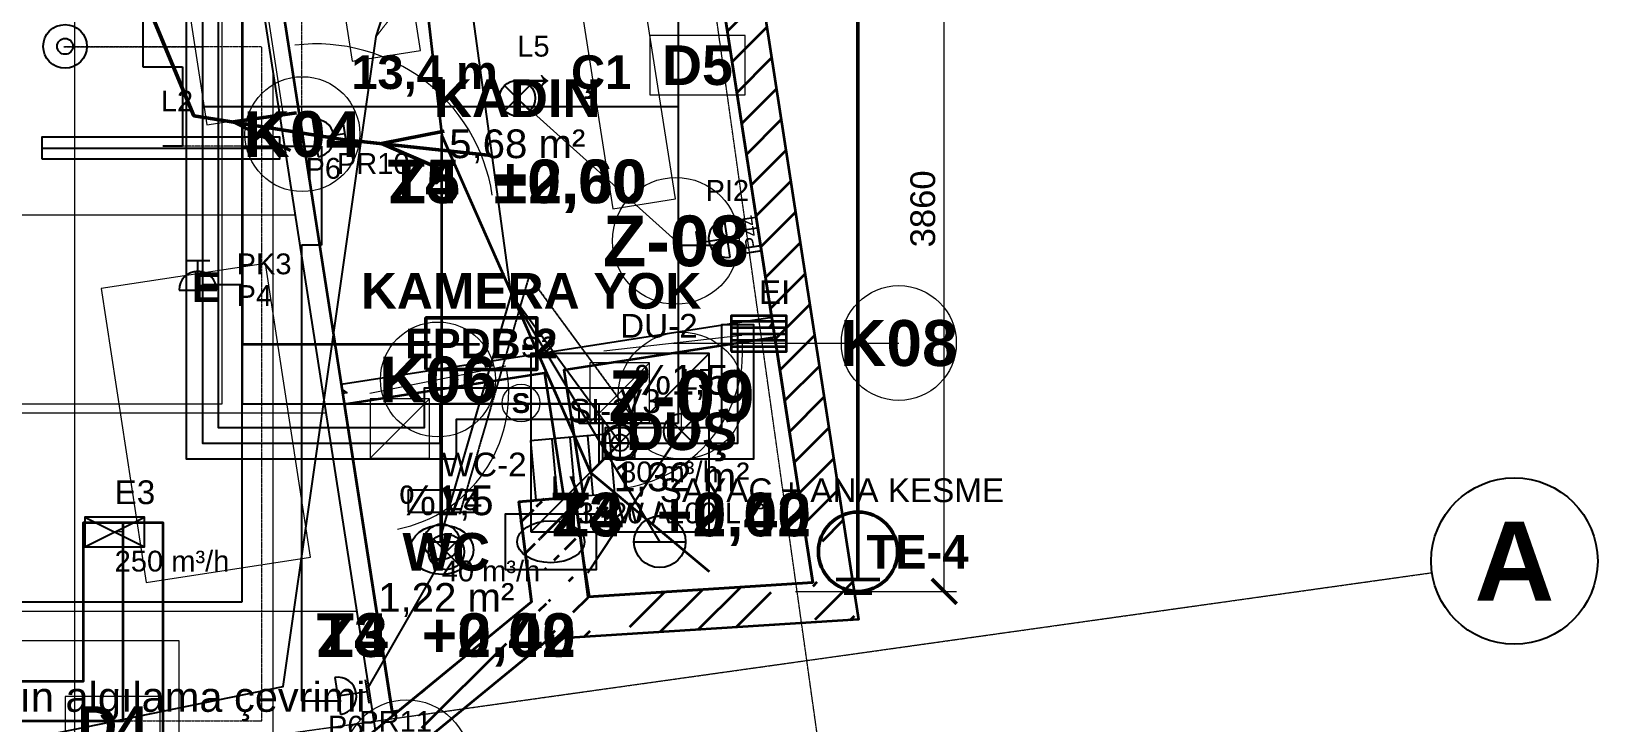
# Model space of a CAD drawing. Header units: millimetres. Extents: x -4681 to 15681, y -5011 to 17012.
# Drawn here: x 7780 to 15681, y 437 to 3926 of the extents above; entities that cross this region are included whole.
import ezdxf
from ezdxf.enums import TextEntityAlignment as Align

# ---------------------------------------------------------------- set-up
doc = ezdxf.new("R2010")
doc.units = ezdxf.units.MM
doc.linetypes.add('DASHDOT', pattern=[3.556, 2.54, -0.508, 0, -0.508])
doc.linetypes.add('DASHED', pattern=[1.524, 1.27, -0.254])
for name, color, linetype, lineweight in [('A-DUVAR-MEVCUT', 8, 'Continuous', 35), ('A-DUVAR-YENI', 1, 'Continuous', 35), ('A-EKIPMAN', 9, 'Continuous', 18), ('A-KAPI', 8, 'Continuous', 18), ('A-MAHAL', 250, 'Continuous', 18), ('A-MOBILYA', 9, 'Continuous', 18), ('A-TAVAN-KAPAK', 150, 'Continuous', 18), ('A-TAVAN-SINIR', 150, 'Continuous', 25), ('A-TAVAN-YAZI', 150, 'Continuous', 13), ('A-YANGIN-KACIS', 3, 'Continuous', 50), ('A-YAZI', 7, 'Continuous', 13), ('A-ZEMIN-DERZ', 253, 'Continuous', 13), ('A-ZEMIN-SINIR', 30, 'Continuous', 25), ('A-ZEMIN-YAZI', 30, 'Continuous', 13), ('E-AYD-ANAHTAR', 2, 'Continuous', 18), ('E-AYD-ARMATUR', 2, 'Continuous', 25), ('E-AYD-DOWNLIGHT', 2, 'Continuous', 25), ('E-AYD-LINYE', 2, 'Continuous', 25), ('E-AYD-SORTI', 2, 'DASHED', 18), ('E-KUVVET-CIHAZ', 5, 'Continuous', 25), ('E-KUVVET-LINYE', 5, 'Continuous', 25), ('E-KUVVET-PRIZ', 5, 'Continuous', 25), ('E-TOPRAK-BARA', 3, 'Continuous', 50), ('E-TOPRAK-ELEKTROT', 3, 'Continuous', 50), ('E-TOPRAK-ILETKEN', 3, 'DASHDOT', 35), ('E-TOPRAK-SERIT', 3, 'Continuous', 50), ('E-TOPRAK-YAZI', 3, 'Continuous', 13), ('E-YAZI', 7, 'Continuous', 13), ('E-ZAYIF-LINYE', 6, 'DASHED', 13), ('E-ZAYIF-TAVA', 6, 'Continuous', 18), ('E-ZAYIF-YANGIN', 1, 'Continuous', 25), ('G-AKS-BALON', 8, 'Continuous', 25), ('G-AKS-HAT', 8, 'DASHDOT', 18), ('G-OLCU', 7, 'Continuous', 13), ('M-HAVA-BRANSMAN', 3, 'DASHED', 18), ('M-HAVA-CIHAZ', 2, 'Continuous', 35), ('M-HAVA-EGZOZ', 1, 'Continuous', 35), ('M-HAVA-ISLAK', 6, 'Continuous', 25), ('M-HAVA-MENFEZ', 3, 'Continuous', 25), ('M-KLIMA-BAKIR', 4, 'Continuous', 25), ('M-KLIMA-DRENAJ', 4, 'DASHED', 18), ('M-SIHHI-CIHAZ', 8, 'Continuous', 25), ('M-SIHHI-PIS', 8, 'Continuous', 35), ('M-SIHHI-SICAK', 30, 'DASHED', 25), ('M-SIHHI-TEMIZ', 5, 'Continuous', 25)]:
    doc.layers.add(name, color=color, linetype=linetype, lineweight=lineweight)
doc.styles.add('GYM', font='arial.ttf')
doc.styles.add('GYM-B', font='arialbd.ttf')
doc.dimstyles.new('GYM-50', dxfattribs={"dimscale": 50, "dimtxt": 2.5, "dimasz": 2.5, "dimexe": 1.25, "dimexo": 1.5, "dimgap": 0.9, "dimtad": 1, "dimdec": 0, "dimtxsty": 'GYM', "dimblk": 'ARCHTICK', "dimcen": 2.5, "dimclrd": 7, "dimclre": 7, "dimclrt": 7, "dimazin": 3, "dimtfac": 1, "dimtmove": 0, "dimatfit": 3, "dimlwd": 18, "dimlwe": 13})

# ---------------------------------------------------------------- blocks, each defined once
blk = doc.blocks.new('_ARCHTICK')
at = {"color": 0, "linetype": 'BYBLOCK', "const_width": 0.15}
blk.add_lwpolyline([(-0.5, -0.5), (0.5, 0.5)], dxfattribs=at)
blk = doc.blocks.new('M_MENFEZ_EGZOZ')
for p, q in [((-150, -75), (150, 75)), ((-150, 75), (150, -75))]:
    blk.add_line(p, q)
blk.add_lwpolyline([(-150, -75), (150, -75), (150, 75), (-150, 75)], close=True)
at = {"style": 'GYM'}
for tag, p, height in [('KOD', (0, 140), 120), ('DEBI', (0, -200), 105)]:
    blk.add_attdef(tag, p, '', height=height, dxfattribs=at)
blk = doc.blocks.new('M_VALF')
for p, q in [((0, -90), (0, 90)), ((-90, 0), (90, 0))]:
    blk.add_line(p, q)
blk.add_circle((0, 0), 90)
at = {"style": 'GYM'}
for tag, p, height in [('KOD', (0, 150), 120), ('DEBI', (0, -200), 105)]:
    blk.add_attdef(tag, p, '', height=height, dxfattribs=at)
blk = doc.blocks.new('M_PANJUR')
for p, q in [((-140, 64), (140, 64)), ((-140, 32), (140, 32)), ((-140, 0), (140, 0)), ((-140, -32), (140, -32)), ((-140, -64), (140, -64))]:
    blk.add_line(p, q)
blk.add_lwpolyline([(-140, -90), (140, -90), (140, 90), (-140, 90)], close=True)
at = {"style": 'GYM'}
blk.add_attdef('KOD', (0, 150), '', height=120, dxfattribs=at)
blk = doc.blocks.new('M_KLOZET')
blk.add_lwpolyline([(-170, 150), (170, 150), (170, 260), (-170, 260)], close=True)
blk.add_ellipse((0, -40), major_axis=(160, 0), ratio=0.78)
at = {"style": 'GYM'}
blk.add_attdef('KOD', (0, 330), '', height=120, dxfattribs=at)
blk = doc.blocks.new('M_LAVABO')
blk.add_lwpolyline([(-230, -140), (230, -140), (230, 140), (-230, 140)], close=True)
blk.add_ellipse((0, 0), major_axis=(170, 0), ratio=0.62)
at = {"style": 'GYM'}
blk.add_attdef('KOD', (0, 210), '', height=120, dxfattribs=at)
blk = doc.blocks.new('M_DUS')
blk.add_line((-450, -450), (450, 450))
blk.add_lwpolyline([(-450, -450), (450, -450), (450, 450), (-450, 450)], close=True)
blk.add_circle((0, 0), 80)
at = {"style": 'GYM'}
blk.add_attdef('KOD', (0, 530), '', height=120, dxfattribs=at)
blk = doc.blocks.new('M_SUZGEC')
blk.add_lwpolyline([(-75, -75), (75, -75), (75, 75), (-75, 75)], close=True)
blk.add_circle((0, 0), 42)
blk = doc.blocks.new('M_ISITICI')
for p, q in [((-90, -150), (-90, 150)), ((0, -150), (0, 150)), ((90, -150), (90, 150))]:
    blk.add_line(p, q)
blk.add_lwpolyline([(-200, -150), (200, -150), (200, 150), (-200, 150)], close=True)
at = {"style": 'GYM'}
for tag, p, height in [('KOD', (0, 225), 120), ('GUC', (0, -285), 105)]:
    blk.add_attdef(tag, p, '', height=height, dxfattribs=at)
blk = doc.blocks.new('M_SAYAC')
blk.add_line((-130, 0), (130, 0))
blk.add_circle((0, 0), 130)
at = {"style": 'GYM'}
blk.add_attdef('KOD', (0, 200), '', height=120, dxfattribs=at)
blk = doc.blocks.new('E_ARMATUR_LINEER')
blk.add_line((-600, 0), (600, 0))
blk.add_lwpolyline([(-600, -55), (600, -55), (600, 55), (-600, 55)], close=True)
at = {"style": 'GYM'}
blk.add_attdef('LINYE', (0, 185), '', height=105, dxfattribs=at)
blk = doc.blocks.new('E_DOWNLIGHT')
for p, q in [((-64, -64), (64, 64)), ((-64, 64), (64, -64))]:
    blk.add_line(p, q)
blk.add_circle((0, 0), 90)
at = {"style": 'GYM'}
blk.add_attdef('LINYE', (0, 210), '', height=105, dxfattribs=at)
blk = doc.blocks.new('E_SENSOR')
blk.add_circle((0, 0), 95)
at = {"style": 'GYM-B'}
blk.add_text('S', height=100, dxfattribs=at).set_placement((0, 0), align=Align.MIDDLE_CENTER)
at = {"style": 'GYM'}
blk.add_attdef('KOD', (0, 230), '', height=105, dxfattribs=at)
blk = doc.blocks.new('E_PRIZ')
for p, q in [((-60, 150), (60, 150)), ((0, 0), (0, 150)), ((-95, 0), (95, 0))]:
    blk.add_line(p, q)
blk.add_arc((0, 0), 95, 0, 180)
at = {"style": 'GYM'}
for tag, p in [('KOD', (195, 80)), ('LINYE', (195, -80))]:
    blk.add_attdef(tag, p, '', height=105, dxfattribs=at)
blk = doc.blocks.new('E_PRIZ_IP44')
for p, q in [((-60, 150), (60, 150)), ((0, 0), (0, 150)), ((-95, 0), (95, 0))]:
    blk.add_line(p, q)
blk.add_arc((0, 0), 95, 0, 180)
at = {"style": 'GYM'}
blk.add_text('IP44', height=70, dxfattribs=at).set_placement((0, -120), align=Align.MIDDLE_CENTER)
blk.add_attdef('KOD', (205, 80), '', height=105, dxfattribs=at)
blk = doc.blocks.new('E_DEDEKTOR')
for radius in [110, 40]:
    blk.add_circle((0, 0), radius)
at = {"style": 'GYM'}
blk.add_attdef('KOD', (0, 240), '', height=105, dxfattribs=at)

msp = doc.modelspace()

# ---------------------------------------------------------------- hatches: boundary and pattern name
at = {"layer": 'A-DUVAR-MEVCUT'}
h = msp.add_hatch(dxfattribs=at)
h.set_pattern_fill('ANSI31', scale=40)
h.paths.add_polyline_path([(755.9, 6839.6), (760.1, 6814), (957.4615, 6846.37962), (953.2615, 6871.97962)])
h.paths.add_polyline_path([(970.1, 6843.47545), (760.1, 6814), (755.9, 6839.6), (550.1, 6819.23615), (550.1, 7020.21287), (588.37327, 7024), (970.1, 7024)])
h.paths.add_polyline_path([(760.1, 6814), (1177.6, 6872.6), (1149.80064, 7070.65857), (732.30064, 7012.05857)])
h.paths.add_polyline_path([(1148.79926, 7082.6), (1177.6, 6872.6), (967.6, 6843.12455), (967.6, 7082.6)])
h.paths.add_polyline_path([(1177.6, 6872.6), (1133, 7197.8), (934.85479, 7170.6251), (979.45479, 6845.4251)])
h.paths.add_polyline_path([(998.71736, 7407.8), (1032.1, 7184.8), (1133, 7197.8), (1161.80074, 6987.8), (923, 6987.8), (923, 7407.8)])
h.paths.add_polyline_path([(1133, 7197.8), (1032.1, 7184.8), (1057.65684, 6986.4396), (1158.55684, 6999.4396)])
h.paths.add_polyline_path([(1000.66343, 7394.8), (1032.1, 7184.8), (1133, 7197.8), (1163.58364, 6974.8), (822.1, 6974.8), (822.1, 7047.12719), (850.06655, 7049.89447), (822.1, 7236.71433), (822.1, 7394.8)])
h.paths.add_polyline_path([(1032.1, 7184.8), (863.6, 8310.4), (665.80397, 8280.79034), (834.30397, 7155.19034)])
h.paths.add_polyline_path([(1073.6, 8341.83924), (863.6, 8310.4), (895.03657, 8100.4), (692.80804, 8100.4), (653.6, 8362.31433), (653.6, 8481.18967), (915.50741, 8520.4), (1073.6, 8520.4)])
h.paths.add_polyline_path([(863.6, 8310.4), (4855.3, 8908), (4825.68788, 9105.79566), (833.98788, 8508.19566)])
h.paths.add_polyline_path([(4645.3, 9078.78967), (4907.20741, 9118), (5050.72489, 9118), (5053.40565, 8996.24161), (5065.3, 8997.89562), (5065.3, 8795.97116), (4858.4, 8767.2), (4855.3, 8908), (4645.3, 8876.56076)])
h.paths.add_polyline_path([(4855.3, 8908), (4858.4, 8767.2), (5058.35154, 8771.60234), (5055.25154, 8912.40234)])
h.paths.add_polyline_path([(5068.4, 8977.2), (5068.4, 8796.40224), (4858.4, 8767.2), (4855.3, 8908), (4648.4, 8877.02487), (4648.4, 8977.2)])
h.paths.add_polyline_path([(4858.4, 8767.2), (6449.1, 8988.4), (6421.55341, 9186.49388), (4830.85341, 8965.29388)])
h.paths.add_polyline_path([(6412.11555, 9198.4), (6449.1, 8988.4), (6239.1, 8959.19776), (6239.1, 9198.4)])
h.paths.add_polyline_path([(6449.1, 8988.4), (5826, 12526.4), (5629.03136, 12491.71058), (6252.13136, 8953.71058)])
h.paths.add_polyline_path([(6036, 12554.40138), (5826, 12526.4), (5862.98445, 12316.4), (5659.90644, 12316.4), (5616, 12565.70346), (5616, 12700.16874), (5887.72105, 12736.4), (6036, 12736.4)])
h.paths.add_polyline_path([(5826, 12526.4), (9875.8, 13066.4), (9849.36597, 13264.64541), (5799.56597, 12724.64541)])
h.paths.add_polyline_path([(9908.3115, 12856.4), (9875.8, 13066.4), (9665.8, 13038.39862), (9665.8, 13240.16874), (9937.52105, 13276.4), (10045.67113, 13276.4), (10085.8, 13017.19747), (10085.8, 12856.4)])
h.paths.add_polyline_path([(9875.8, 13066.4), (10521.21197, 8897.52123), (10718.85739, 8928.12004), (10073.44542, 13096.99881)])
h.paths.add_polyline_path([(10553.73829, 8687.52123), (10521.21197, 8897.52123), (10488.70047, 9107.52123), (10691.0831, 9107.52123), (10718.85634, 8928.12685), (10731.21197, 8848.35507), (10731.21197, 8687.52123)])
h.paths.add_polyline_path([(10521.21197, 8897.52123), (11110.70061, 5091.60025), (11308.34393, 5122.21268), (10718.85528, 8928.13366)])
h.paths.add_polyline_path([(11143.22349, 4881.60025), (11110.70061, 5091.60025), (11078.17429, 5301.60025), (11280.55908, 5301.60025), (11308.34393, 5122.21268), (11320.70061, 5042.42563), (11320.70061, 4881.60025)])
h.paths.add_polyline_path([(11110.70061, 5091.60025), (11722.09975, 1143.79998), (11919.74355, 1174.40925), (11308.34442, 5122.20951)])
h.paths.add_polyline_path([(11512.09975, 1130.5534), (11722.09975, 1143.79998), (11689.57687, 1353.79998), (11891.96116, 1353.79998), (11932.09975, 1094.62537), (11932.09975, 956.64906), (11569.86991, 933.79998), (11512.09975, 933.79998)])
h.paths.add_polyline_path([(11722.09975, 1143.79998), (10588.6, 1072.3), (10601.19077, 872.69671), (11734.69052, 944.1967)])
h.paths.add_polyline_path([(10378.6, 1282.3), (10561.73131, 1282.3), (10588.6, 1072.3), (10798.6, 1085.54658), (10798.6, 885.14908), (10436.37017, 862.3), (10413.83831, 862.3), (10411.93809, 877.15172), (10393.83456, 862.3), (10378.6, 862.3)])
h.paths.add_polyline_path([(10588.6, 1072.3), (10524, 1577.2), (10325.61719, 1551.81769), (10390.21719, 1046.91769)])
h.paths.add_polyline_path([(10314, 1367.2), (10314, 1558.4237), (10524, 1577.2), (10550.86869, 1367.2)])
h.paths.add_polyline_path([(10524, 1577.2), (10238.8, 1551.7), (10256.61114, 1352.49467), (10541.81114, 1377.99467)])
h.paths.add_polyline_path([(10448.8, 1341.7), (10265.66869, 1341.7), (10238.8, 1551.7), (10448.8, 1570.4763)])
h.paths.add_polyline_path([(10238.8, 1551.7), (10303.4, 1046.8), (10501.78281, 1072.18231), (10437.18281, 1577.08231)])
h.paths.add_polyline_path([(10093.4, 874.52078), (10303.4, 1046.8), (10276.53131, 1256.8), (10513.4, 1256.8), (10513.4, 867.15896), (10414.0187, 860.89009), (10411.93809, 877.15172), (10362.7513, 836.8), (10093.4, 836.8)])
h.paths.add_polyline_path([(10303.4, 1046.8), (9540.39155, 420.84523), (9667.24235, 266.22027), (10430.25079, 892.17505)])
h.paths.add_polyline_path([(9330.39155, 248.48705), (9540.39155, 420.84523), (9750.39155, 593.12445), (9750.39155, 334.43399), (9667.25972, 266.23453), (9599.77378, 210.84523), (9330.39155, 210.84523)])
h.paths.add_polyline_path([(9540.39155, 420.84523), (9046.39991, 15.4), (9173.28544, -139.19645), (9667.27708, 266.24878)])
h.paths.add_polyline_path([(9256.39991, -70.97998), (9119.02362, -183.73201), (8836.39991, -187.16739), (8836.39991, 12.84738), (9046.39991, 15.4), (9256.39991, 187.75817)])
h.paths.add_polyline_path([(9046.39991, 15.4), (3378.1, -53.5), (3380.53088, -253.48523), (9048.83079, -184.58523)])
h.paths.add_polyline_path([(3588.1, -250.96216), (3305.96755, -254.39157), (3168.1, -137.88881), (3168.1, 123.95713), (3378.1, -53.5), (3588.1, -50.94738)])
h.paths.add_polyline_path([(3378.1, -53.5), (2141.7, 991.3), (2012.61127, 838.53842), (3249.01127, -206.26158)])
h.paths.add_polyline_path([(1931.7, 796.08633), (1931.7, 1201.3), (2106.4269, 1201.3), (2141.7, 991.3), (2351.7, 813.84287), (2351.7, 781.3), (2080.34632, 781.3), (2063.38451, 795.63331), (2065.78953, 781.3), (2040.70597, 781.3)])
h.paths.add_polyline_path([(2141.7, 991.3), (2059.9, 1478.3), (1862.66297, 1445.17066), (1944.46297, 958.17066)])
h.paths.add_polyline_path([(1849.9, 1268.3), (1849.9, 1473.66617), (2059.9, 1478.3), (2095.1731, 1268.3)])
h.paths.add_polyline_path([(2059.9, 1478.3), (1747.2, 1471.4), (1751.6121, 1271.44867), (2064.3121, 1278.34867)])
h.paths.add_polyline_path([(1957.2, 1261.4), (1782.43643, 1261.4), (1747.2, 1471.4), (1957.2, 1476.03383)])
h.paths.add_polyline_path([(1747.2, 1471.4), (1824.2, 1012.5), (2021.44265, 1045.59585), (1944.44265, 1504.49585)])
h.paths.add_polyline_path([(2034.2, 1222.5), (2034.2, 802.5), (1884.41791, 802.5), (1614.2, 839.15424), (1614.2, 1040.98586), (1824.2, 1012.5), (1788.96357, 1222.5)])
h.paths.add_polyline_path([(1824.2, 1012.5), (688.9, 1166.5), (662.01681, 968.315), (1797.31681, 814.315)])
h.paths.add_polyline_path([(664.28409, 1376.5), (688.9, 1166.5), (898.9, 1138.01414), (898.9, 956.5), (749.11791, 956.5), (508.31777, 989.16381), (478.9, 1240.12882), (478.9, 1376.5)])
h.paths.add_polyline_path([(688.9, 1166.5), (32.3, 6768), (-166.33998, 6744.7157), (490.26002, 1143.2157)])
h.paths.add_polyline_path([(242.3, 6788.77944), (32.3, 6768), (56.91591, 6558), (-144.45343, 6558), (-177.7, 6841.62882), (-177.7, 6948.19728), (123.49059, 6978), (242.3, 6978)])
h.paths.add_polyline_path([(32.3, 6768), (755.9, 6839.6), (736.20624, 7038.62803), (12.60624, 6967.02803)])
h.paths.add_polyline_path([(965.9, 6842.88594), (760.1, 6814), (755.9, 6839.6), (545.9, 6818.82056), (545.9, 7019.79728), (847.09059, 7049.6), (965.9, 7049.6)])

# ---------------------------------------------------------------- linework, layer by layer
msp.add_lwpolyline([(850.06655, 7049.89447), (636.19468, 8478.58391), (5050.25338, 9139.41551), (5053.40565, 8996.24161), (6216.16446, 9157.93285), (5592.86181, 12697.08349), (10043.48371, 13290.52905), (10718.85634, 8928.12685), (11308.34393, 5122.21268), (11953.26152, 957.98393), (10414.0187, 860.89009), (10411.93809, 877.15172), (9667.25972, 266.23453), (9119.02362, -183.73201), (3305.96755, -254.39157), (2063.38451, 795.63331), (2066.37374, 777.81824), (508.31777, 989.16381), (-190.04858, 6946.9754)], close=True, dxfattribs=at)
msp.add_lwpolyline([(9875.8, 13066.4), (10521.21197, 8897.52123), (11110.70061, 5091.60025), (11722.09975, 1143.79998), (10588.6, 1072.3), (10524, 1577.2), (10238.8, 1551.7), (10303.4, 1046.8), (9540.39155, 420.84523), (9046.39991, 15.4), (3378.1, -53.5)], dxfattribs=at)
at = {"layer": 'A-DUVAR-YENI'}
for points in [[(9603.6, 472.7), (10303.4, 1046.8), (10238.8, 1551.7), (10524, 1577.2), (10588.6, 1072.3), (11722.1, 1143.8), (11119.9, 5032.3), (8946.3, 4695.3)], [(10558.66058, 1306.30024), (10524, 1577.2), (10518.6784, 1598.06857), (10541.29725, 1580.38314), (10565.99976, 1584.22839), (10467.44979, 2217.32911), (11530.22557, 2382.76331), (11722.1, 1143.8), (10595.02255, 1072.70513)], [(10303.4, 1046.8), (9634.05044, 497.68085), (9600.5238, 492.46201), (9358.88817, 2044.76779), (10368.63975, 2201.94811), (10466.6872, 1572.07561), (10238.8, 1551.7)]]:
    msp.add_lwpolyline(points, close=True, dxfattribs=at)
at = {"layer": 'A-EKIPMAN'}
for points in [[(8815.52917, 5045.57862), (8430.01656, 4986.5869), (8664.47083, 3454.42138), (9049.98344, 3513.4131)], [(9188.61305, 1272.15913), (8961.72182, 2754.89996), (8131.38695, 2627.84087), (8358.27818, 1145.10004)], [(8525, 110), (8525, 850), (6075, 850), (6075, 110)]]:
    msp.add_lwpolyline(points, close=True, dxfattribs=at)
at = {"layer": 'A-KAPI'}
for p, q in [((9215.84363, 2962.29723), (9078.15637, 3851.70277)), ((10668.18123, 2313.98587), (11363.81877, 2392.01413)), ((9487.90509, 2099.81993), (10174.09491, 2238.18007))]:
    msp.add_line(p, q, dxfattribs=at)
for centre, radius, start, end in [((9215.84363, 2962.29723), 900, 8.8, 96.8), ((10668.18123, 2313.98587), 700, -83.6, 4.4), ((9487.90509, 2099.81993), 700, -78.6, 9.4)]:
    msp.add_arc(centre, radius, start, end, dxfattribs=at)
at = {"layer": 'A-MAHAL'}
for p, q in [((10231.05136, 3588.43966), (11031.05136, 2868.43966)), ((9147, 3407), (9147, 3407)), ((11016, 2353), (12156, 2353)), ((9831, 2169), (9831, 2169)), ((11059.72246, 1907.69884), (11059.72246, 2087.69884))]:
    msp.add_line(p, q, dxfattribs=at)
for points in [[(10900, 3604.92268), (11380, 3604.92268), (11380, 3904.92268), (10900, 3904.92268)], [(7950, 270), (8430, 270), (8430, 570), (7950, 570)]]:
    msp.add_lwpolyline(points, close=True, dxfattribs=at)
for centre, radius in [((9147, 3407), 290), ((11031.05136, 2868.43966), 320), ((12156, 2353), 290), ((9831, 2169), 290), ((11059.72246, 2087.69884), 320), ((9673.01863, 232.83984), 320)]:
    msp.add_circle(centre, radius, dxfattribs=at)
at = {"layer": 'A-MOBILYA'}
for points in [[(9599.46699, 4752.47771), (9253.63184, 4698.64419), (9397.44426, 3774.77028), (9743.27941, 3828.60381)], [(10836.46976, 4315.03583), (10520.27762, 4265.81661), (10712.54022, 3030.69107), (11028.73235, 3079.91029)]]:
    msp.add_lwpolyline(points, close=True, dxfattribs=at)
at = {"layer": 'A-TAVAN-KAPAK'}
for p, q in [((10597.44979, 1952.76331), (10897.44979, 2252.76331)), ((9488.88817, 1771.94811), (9788.88817, 2071.94811))]:
    msp.add_line(p, q, dxfattribs=at)
for points in [[(10597.44979, 1952.76331), (10897.44979, 1952.76331), (10897.44979, 2252.76331), (10597.44979, 2252.76331)], [(9488.88817, 1771.94811), (9788.88817, 1771.94811), (9788.88817, 2071.94811), (9488.88817, 2071.94811)]]:
    msp.add_lwpolyline(points, close=True, dxfattribs=at)
at = {"layer": 'A-TAVAN-SINIR'}
for points in [[(2600, 604.02093), (3314.78894, 0), (7400, 0), (7400, 6700), (2600, 6700), (2600, 8570.35757), (863.6, 8310.4), (4855.3, 8908), (4858.4, 8767.2), (6449.1, 8988.4), (5550, 8863.3727), (5550, 8520), (8252.57632, 8520), (9513.9, 399.1), (9046.4, 15.4), (3378.1, -53.5)], [(11119.9, 5032.3), (11521.9613, 2436.12704), (11501.20547, 2432.91264), (11518.72819, 2456.87682), (11514.88294, 2481.57933), (10406.51516, 2309.04817), (9343.50717, 2143.57783), (9347.35242, 2118.87532), (9371.33254, 2101.35522), (9350.58243, 2098.12521), (8946.3, 4695.3)], [(10558.66058, 1306.30024), (10524, 1577.2), (10518.6784, 1598.06857), (10541.29725, 1580.38314), (10565.99976, 1584.22839), (10467.44979, 2217.32911), (11530.22557, 2382.76331), (11722.1, 1143.8), (10595.02255, 1072.70513)], [(10303.4, 1046.8), (9634.05044, 497.68085), (9600.5238, 492.46201), (9358.88817, 2044.76779), (10368.63975, 2201.94811), (10466.6872, 1572.07561), (10238.8, 1551.7)]]:
    msp.add_lwpolyline(points, close=True, dxfattribs=at)
at = {"layer": 'A-YANGIN-KACIS'}
for p, q in [((8797.26069, 3468.43829), (9116.70155, 3514.30122)), ((8797.26069, 3468.43829), (9086.44462, 3325.19539)), ((9546.01534, 3359.0917), (9862.61623, 3421.61968)), ((9546.01534, 3359.0917), (9842.30361, 3231.18887))]:
    msp.add_line(p, q, dxfattribs=at)
msp.add_lwpolyline([(10100, 3300), (9350, 3380), (8600, 3500), (7850, 5300), (7550, 7000), (5000, 7500), (2200, 6100), (450, 4350)], dxfattribs=at)
at = {"layer": 'A-ZEMIN-DERZ'}
for p, q in [((8000, 2.68067), (8000, 8520)), ((9000, 14.83599), (9000, 3707.79117)), ((7400, 3000), (9109.93286, 3000)), ((7400, 2000), (9265.25107, 2000)), ((7400, 1000), (9420.56929, 1000))]:
    msp.add_line(p, q, dxfattribs=at)
at = {"layer": 'A-ZEMIN-SINIR'}
for p, q in [((10587.44979, 1192.70513), (11059.72246, 1907.69884)), ((9478.88817, 612.46201), (9873.01863, 1299.25))]:
    msp.add_line(p, q, dxfattribs=at)
for points in [[(2600, 604.02093), (3314.78894, 0), (7400, 0), (7400, 6700), (2600, 6700), (2600, 8570.35757), (863.6, 8310.4), (4855.3, 8908), (4858.4, 8767.2), (6449.1, 8988.4), (5550, 8863.3727), (5550, 8520), (8252.57632, 8520), (9513.9, 399.1), (9046.4, 15.4), (3378.1, -53.5)], [(11119.9, 5032.3), (11521.9613, 2436.12704), (11501.20547, 2432.91264), (11518.72819, 2456.87682), (11514.88294, 2481.57933), (10406.51516, 2309.04817), (9343.50717, 2143.57783), (9347.35242, 2118.87532), (9371.33254, 2101.35522), (9350.58243, 2098.12521), (8946.3, 4695.3)], [(10558.66058, 1306.30024), (10524, 1577.2), (10518.6784, 1598.06857), (10541.29725, 1580.38314), (10565.99976, 1584.22839), (10467.44979, 2217.32911), (11530.22557, 2382.76331), (11722.1, 1143.8), (10595.02255, 1072.70513)], [(10303.4, 1046.8), (9634.05044, 497.68085), (9600.5238, 492.46201), (9358.88817, 2044.76779), (10368.63975, 2201.94811), (10466.6872, 1572.07561), (10238.8, 1551.7)]]:
    msp.add_lwpolyline(points, close=True, dxfattribs=at)
at = {"layer": 'E-AYD-LINYE'}
for p, q in [((8343, 7847), (8343, 3747)), ((8643, 5947), (8643, 3547)), ((8343, 3747), (8543, 3747)), ((8543, 3747), (8543, 3347)), ((8643, 3547), (10243, 3547)), ((10243, 3547), (11043, 3547)), ((11043, 3547), (11043, 1947)), ((8543, 3347), (8443, 3347)), ((10543, 2047), (9843, 2047)), ((9843, 2047), (9843, 1347)), ((10543, 1947), (10543, 2047)), ((11043, 1947), (10543, 1947))]:
    msp.add_line(p, q, dxfattribs=at)
at = {"layer": 'E-AYD-SORTI'}
for p, q in [((9143, 4447), (9143, 3347)), ((9143, 3347), (8443, 3347))]:
    msp.add_line(p, q, dxfattribs=at)
at = {"layer": 'E-KUVVET-LINYE'}
for p, q in [((8843, 4447), (8843, 3347)), ((8843, 4447), (8843, 2047)), ((11043, 4447), (11043, 2847)), ((8843, 3347), (9243, 3347)), ((9243, 3347), (9243, 2847)), ((9243, 2847), (9143, 2847)), ((9143, 2847), (9143, 547)), ((11043, 2847), (11243, 2847)), ((8843, 2647), (8643, 2647)), ((8843, 1047), (8843, 2647)), ((8843, 2047), (10643, 2047)), ((10643, 2047), (10643, 1747)), ((7343, 1047), (8843, 1047)), ((9143, 547), (9343, 547))]:
    msp.add_line(p, q, dxfattribs=at)
at = {"layer": 'E-TOPRAK-BARA'}
msp.add_lwpolyline([(9770, 2220), (10330, 2220), (10330, 2480), (9770, 2480)], close=True, dxfattribs=at)
at = {"layer": 'E-TOPRAK-ELEKTROT'}
for p, q in [((11950, 1160), (11950, 1440)), ((11840, 1160), (12060, 1160)), ((11880, 1090), (12020, 1090))]:
    msp.add_line(p, q, dxfattribs=at)
msp.add_circle((11950, 1300), 200, dxfattribs=at)
at = {"layer": 'E-TOPRAK-ILETKEN'}
msp.add_lwpolyline([(2943, 7747), (2943, 8447), (8243, 8447), (8243, 4447), (8843, 4447), (8843, 2347), (10043, 2347)], dxfattribs=at)
at = {"layer": 'E-TOPRAK-SERIT'}
msp.add_lwpolyline([(11950, 10300), (11950, 7300), (11950, 4300), (11950, 1300)], dxfattribs=at)
at = {"layer": 'E-ZAYIF-LINYE'}
for p, q in [((8643, 3847), (8643, 6347)), ((8943, 3847), (7943, 3847)), ((7943, 3847), (8643, 3847)), ((8943, 447), (8943, 3847)), ((4143, 447), (8943, 447))]:
    msp.add_line(p, q, dxfattribs=at)
at = {"layer": 'E-ZAYIF-TAVA'}
for p, q in [((8743, 2047), (8743, 4947)), ((7343, 2047), (8743, 2047))]:
    msp.add_line(p, q, dxfattribs=at)
at = {"layer": 'G-AKS-BALON'}
msp.add_circle((15261.38468, 1252.72295), 420, dxfattribs=at)
at = {"layer": 'G-AKS-HAT'}
for p, q in [((12173.46176, -2675.58559), (9523.96264, 16176.58023)), ((-2110.55747, -1188.7443), (14845.47209, 1194.27024))]:
    msp.add_line(p, q, dxfattribs=at)
at = {"layer": 'M-HAVA-BRANSMAN'}
for p, q in [((9843, 1847), (9850, 1847)), ((9850, 1847), (9850, 1350)), ((10750, 1847), (10750, 1850)), ((10750, 1847), (10750, 1847)), ((8243, 1400), (8200, 1400)), ((8200, 1400), (8200, 1400))]:
    msp.add_line(p, q, dxfattribs=at)
at = {"layer": 'M-HAVA-EGZOZ'}
msp.add_lwpolyline([(1243, 2647), (1243, 2147), (2643, 2147), (2643, 1847), (3143, 1847), (3143, 647), (8043, 647), (8043, 1447), (8443, 1447), (8443, 247), (2743, 247), (2743, 1447), (2243, 1447), (2243, 1747), (843, 1747), (843, 2247), (643, 2247), (643, 2647)], close=True, dxfattribs=at)
msp.add_lwpolyline([(643, 2447), (1043, 2447), (1043, 1947), (2443, 1947), (2443, 1647), (2943, 1647), (2943, 447), (5643, 447), (8243, 447), (8243, 1447)], dxfattribs=at)
at = {"layer": 'M-HAVA-ISLAK'}
for points in [[(10343, 8147), (10343, 7247), (9343, 7247), (9343, 8047), (8943, 8047), (8943, 5447), (8943, 5747), (8643, 5747), (8643, 1847), (9843, 1847), (9843, 2047), (10743, 2047), (10743, 1847), (11343, 1847), (11343, 2447)], [(8723, 5667), (8723, 1927), (9763, 1927), (9763, 2127), (10823, 2127), (10823, 1927), (11263, 1927), (11263, 2447), (11423, 2447), (11423, 1767), (10663, 1767), (10663, 1967), (9923, 1967), (9923, 1767), (8563, 1767), (8563, 5827)]]:
    msp.add_lwpolyline(points, dxfattribs=at)
at = {"layer": 'M-KLIMA-BAKIR'}
msp.add_lwpolyline([(6851, 169), (9050, 620), (9520, 3900), (10050, 5550), (10800, 6050), (11900, 6100)], dxfattribs=at)
at = {"layer": 'M-KLIMA-DRENAJ'}
msp.add_lwpolyline([(6851, 169), (9050, 620), (9520, 3900), (10600, 5300), (11600, 5550)], dxfattribs=at)
at = {"layer": 'M-SIHHI-PIS'}
for points in [[(9400, 8150), (9550, 6000), (9850, 3400), (10600, 1700), (11200, 1200)], [(9850, 1350), (9850, 3400)], [(10750, 1850), (10600, 1700)]]:
    msp.add_lwpolyline(points, dxfattribs=at)
at = {"layer": 'M-SIHHI-SICAK'}
for points in [[(10290, 2690), (9940, 1490)], [(10290, 2690), (10840, 1940)]]:
    msp.add_lwpolyline(points, dxfattribs=at)
at = {"layer": 'M-SIHHI-TEMIZ'}
for points in [[(10950, 1350), (10200, 2600), (9900, 4800), (9800, 6900), (9900, 8000)], [(10200, 2600), (9850, 1400)], [(10200, 2600), (10750, 1850)]]:
    msp.add_lwpolyline(points, dxfattribs=at)

# ---------------------------------------------------------------- block references
at = {"layer": 'E-AYD-ANAHTAR'}
msp.add_blockref('E_SENSOR', (10250, 2050), dxfattribs=at).add_auto_attribs({'KOD': 'S2'})
at = {"layer": 'E-AYD-ARMATUR'}
msp.add_blockref('E_ARMATUR_LINEER', (8433, 3337), dxfattribs=at).add_auto_attribs({'LINYE': 'L2'})
at = {"layer": 'E-AYD-DOWNLIGHT'}
for p in [(10231.05136, 3588.43966), (11059.72246, 1907.69884), (9873.01863, 1299.25)]:
    msp.add_blockref('E_DOWNLIGHT', p, dxfattribs=at).add_auto_attribs({'LINYE': 'L5'})
at = {"layer": 'E-KUVVET-CIHAZ'}
ref = msp.add_blockref('M_ISITICI', (10511, 1727), dxfattribs=dict(at, rotation=5.1))
ref.add_attrib('KOD', 'SI-2', (10490.99878, 1951.10924), dxfattribs={"layer": '0', "height": 120, "style": 'GYM'})
ref.add_attrib('GUC', '1×20 A', (10536.33487, 1443.1283), dxfattribs={"layer": '0', "height": 105, "style": 'GYM'})
at = {"layer": 'E-KUVVET-PRIZ'}
ref = msp.add_blockref('E_PRIZ', (9212, 3387), dxfattribs=dict(at, rotation=278.8))
ref.add_attrib('KOD', 'PR10', (9320.89051, 3206.53433), dxfattribs={"layer": '0', "height": 105, "style": 'GYM'})
ref.add_attrib('LINYE', 'P6', (9162.77397, 3182.0566), dxfattribs={"layer": '0', "height": 105, "style": 'GYM'})
ref = msp.add_blockref('E_PRIZ_IP44', (11291, 2880), dxfattribs=dict(at, rotation=98.8))
ref.add_attrib('KOD', 'PI2', (11180.57963, 3070.34795), dxfattribs={"layer": '0', "height": 105, "style": 'GYM'})
msp.add_blockref('E_PRIZ', (8620, 2620), dxfattribs=at).add_auto_attribs({'KOD': 'PK3', 'LINYE': 'P4'})
ref = msp.add_blockref('E_PRIZ', (9325, 572), dxfattribs=dict(at, rotation=278.8))
ref.add_attrib('KOD', 'PR11', (9433.89051, 391.53433), dxfattribs={"layer": '0', "height": 105, "style": 'GYM'})
ref.add_attrib('LINYE', 'P6', (9275.77397, 367.0566), dxfattribs={"layer": '0', "height": 105, "style": 'GYM'})
at = {"layer": 'E-ZAYIF-YANGIN'}
msp.add_blockref('E_DEDEKTOR', (7950, 3850), dxfattribs=at).add_auto_attribs({'KOD': 'Y3'})
at = {"layer": 'M-HAVA-CIHAZ'}
msp.add_blockref('M_PANJUR', (11450, 2400), dxfattribs=at).add_auto_attribs({'KOD': 'EI'})
at = {"layer": 'M-HAVA-MENFEZ'}
for name, p, values in [('M_VALF', (10750, 1850), {'KOD': 'V3', 'DEBI': '80 m³/h'}), ('M_MENFEZ_EGZOZ', (8200, 1400), {'KOD': 'E3', 'DEBI': '250 m³/h'}), ('M_VALF', (9850, 1350), {'KOD': 'V4', 'DEBI': '40 m³/h'})]:
    msp.add_blockref(name, p, dxfattribs=at).add_auto_attribs(values)
at = {"layer": 'M-SIHHI-CIHAZ'}
for name, p, values in [('M_DUS', (10750, 1850), {'KOD': 'DU-2'}), ('M_KLOZET', (9850, 1350), {'KOD': 'WC-2'}), ('M_LAVABO', (10400, 1350), {'KOD': 'LV'})]:
    msp.add_blockref(name, p, dxfattribs=at).add_auto_attribs(values)
ref = msp.add_blockref('M_ISITICI', (10511, 1727), dxfattribs=dict(at, rotation=5.1))
ref.add_attrib('KOD', 'SI-2', (10490.99878, 1951.10924), dxfattribs={"layer": '0', "height": 120, "style": 'GYM'})
ref.add_attrib('GUC', '3 kW / 100 L', (10536.33487, 1443.1283), dxfattribs={"layer": '0', "height": 105, "style": 'GYM'})
msp.add_blockref('M_SUZGEC', (10750, 1850), dxfattribs=at)
at = {"layer": 'M-SIHHI-TEMIZ'}
msp.add_blockref('M_SAYAC', (10950, 1350), dxfattribs=at).add_auto_attribs({'KOD': 'SAYAÇ + ANA KESME'})

# ---------------------------------------------------------------- texts
at = {"layer": 'A-EKIPMAN', "style": 'GYM-B'}
msp.add_text('E', height=150, dxfattribs=at).set_placement((8660, 2634.89996), align=Align.MIDDLE_CENTER)
at = {"layer": 'A-MAHAL', "style": 'GYM-B'}
for s, height, p in [('D5', 200, (11140, 3754.92268)), ('K04', 232, (9147, 3407)), ('Z-08', 256, (11031.05136, 2868.43966)), ('K08', 232, (12156, 2353)), ('K06', 232, (9831, 2169)), ('Z-09', 256, (11059.72246, 2087.69884)), ('D4', 200, (8190, 420))]:
    msp.add_text(s, height=height, dxfattribs=at).set_placement(p, align=Align.MIDDLE_CENTER)
at = {"layer": 'A-TAVAN-YAZI', "style": 'GYM-B'}
for s, p in [('T4  +2,60', (10231.05136, 3168.43966)), ('T3  +2,40', (11059.72246, 1487.69884)), ('T3  +2,40', (9873.01863, 879.25))]:
    msp.add_text(s, height=220, dxfattribs=at).set_placement(p, align=Align.MIDDLE_CENTER)
at = {"layer": 'A-YANGIN-KACIS', "style": 'GYM-B'}
msp.add_text('13,4 m → Ç1', height=170, dxfattribs=at).set_placement((10100, 3720), align=Align.MIDDLE_CENTER)
at = {"layer": 'A-YAZI'}
for s, height, style, p in [('KADIN', 190, 'GYM-B', (10231.05136, 3588.43966)), ('5,68 m²', 145, 'GYM', (10231.05136, 3358.43966)), ('DUŞ', 190, 'GYM-B', (11059.72246, 1907.69884)), ('1,32 m²', 145, 'GYM', (11059.72246, 1677.69884)), ('WC', 190, 'GYM-B', (9873.01863, 1299.25)), ('1,22 m²', 145, 'GYM', (9873.01863, 1069.25))]:
    msp.add_text(s, height=height, dxfattribs=dict(at, style=style)).set_placement(p, align=Align.MIDDLE_CENTER)
at = {"layer": 'A-ZEMIN-YAZI'}
for s, height, style, p in [('Z5  ±0,00', 220, 'GYM-B', (10231.05136, 3168.43966)), ('%1,5', 150, 'GYM', (11059.72246, 2167.69884)), ('%1,5', 150, 'GYM', (9873.01863, 1559.25)), ('Z4  −0,02', 220, 'GYM-B', (11059.72246, 1487.69884)), ('Z4  −0,02', 220, 'GYM-B', (9873.01863, 879.25))]:
    msp.add_text(s, height=height, dxfattribs=dict(at, style=style)).set_placement(p, align=Align.MIDDLE_CENTER)
at = {"layer": 'E-TOPRAK-YAZI', "style": 'GYM-B'}
for s, height, p in [('EPDB-2', 150, (10050, 2350)), ('TE-4', 170, (12250, 1300))]:
    msp.add_text(s, height=height, dxfattribs=at).set_placement(p, align=Align.MIDDLE_CENTER)
at = {"layer": 'E-YAZI'}
for s, height, style, p in [('KAMERA YOK', 180, 'GYM-B', (10301.26043, 2616.25)), ('Z2 · JE-H(St)H 2×2×0,8 (FE180/E30) · yangın algılama çevrimi', 150, 'GYM', (6543, 567))]:
    msp.add_text(s, height=height, dxfattribs=dict(at, style=style)).set_placement(p, align=Align.MIDDLE_CENTER)
at = {"layer": 'G-AKS-BALON', "style": 'GYM-B'}
msp.add_text('A', height=399, dxfattribs=at).set_placement((15261.38468, 1252.72295), align=Align.MIDDLE_CENTER)

# ---------------------------------------------------------------- dimensions: what is measured, and where the dimension line sits
at = {"layer": 'G-OLCU'}
msp.add_linear_dim(base=(12385, 1100), p1=(11560, 1100), p2=(11010, 4960), angle=90, dimstyle='GYM-50', dxfattribs=at).render()

doc.saveas('drawing.dxf')
